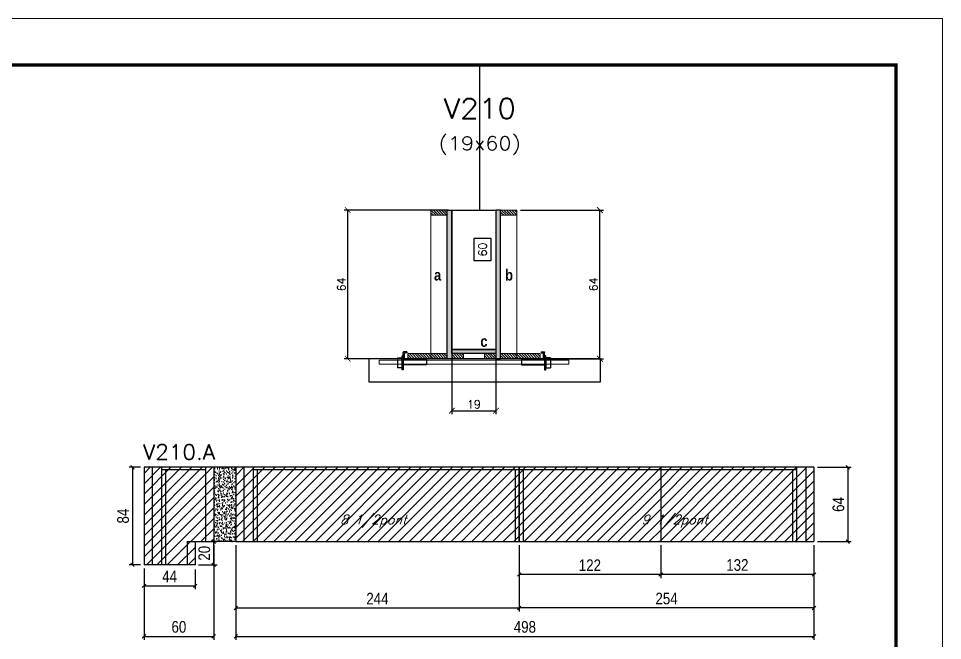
# Model space of a CAD drawing. Extents: x 137137 to 143418, y 10464 to 34486.
# Drawn here: x 137826 to 138622, y 31653 to 32189 of the extents above; entities that cross this region are included whole.
import ezdxf
from ezdxf.enums import TextEntityAlignment as Align

# ---------------------------------------------------------------- set-up
doc = ezdxf.new("R2010")
doc.units = 0
doc.linetypes.add('DASHED', pattern=[0.75, 0.5, -0.25])
doc.linetypes.add('HIDDEN', pattern=[0.375, 0.25, -0.125])
for name, color, linetype in [('barrote', 251, 'Continuous'), ('COTA', 241, 'Continuous'), ('Cota Seção (2x)', 4, 'Continuous'), ('detalhes', 4, 'Continuous'), ('Painéis', 200, 'Continuous'), ('presilha', 1, 'Continuous'), ('SARR_2.2x7', 40, 'Continuous'), ('SARR_3.5x7', 81, 'Continuous'), ('texto', 7, 'Continuous'), ('Texto de Titulo', 7, 'Continuous'), ('Texto Qtd Sarr', 242, 'Continuous')]:
    doc.layers.add(name, color=color, linetype=linetype)
for name, color, linetype, lineweight in [('CONCRETO', 251, 'Continuous', 25), ('Folhas', 255, 'Continuous', 9), ('Hachura', 251, 'Continuous', 9), ('Madeira', 126, 'Continuous', 18), ('SARRAFO DE PRESSAO', 251, 'DASHED', 9), ('SCO-___-LAJ', 2, 'Continuous', 0), ('Texto Seção', 7, 'Continuous', 15)]:
    doc.layers.add(name, color=color, linetype=linetype, lineweight=lineweight)
doc.styles.add('COTA TECNICA', font='techl___.ttf', dxfattribs={"height": 10})
doc.styles.add('REGUA-120', font='ROMANS.shx', dxfattribs={"height": 15})
doc.styles.add('Romans', font='romans.shx')
doc.styles.add('TECNICA', font='techb___.ttf', dxfattribs={"height": 10})
doc.dimstyles.new('Cota Seção (2x)', dxfattribs={"dimtxt": 7, "dimasz": 5, "dimexe": 3, "dimexo": 3, "dimgap": 2, "dimtad": 3, "dimdec": 1, "dimlfac": 0.5, "dimzin": 12, "dimdsep": 46, "dimtxsty": 'Romans', "dimblk": 'ARCHTICK', "dimcen": 0, "dimclrd": 4, "dimclre": 4, "dimclrt": 1, "dimadec": 1, "dimazin": 3, "dimtfac": 1, "dimtdec": 1, "dimtmove": 0, "dimatfit": 3, "dimldrblk": 'OBLIQUE', "dimfxl": 1, "dimtolj": 1, "dimtzin": 12, "dimarcsym": 0})
doc.dimstyles.new('Cota Seção interna', dxfattribs={"dimtxt": 7, "dimasz": 6, "dimexe": 0.18, "dimexo": 2, "dimgap": -4, "dimtad": 3, "dimdec": 1, "dimlfac": 0.5, "dimzin": 12, "dimdsep": 46, "dimtxsty": 'Romans', "dimblk": 'ARCHTICK', "dimcen": 0.09, "dimse1": 1, "dimse2": 1, "dimsd1": 1, "dimsd2": 1, "dimclrd": 180, "dimclre": 5, "dimclrt": 1, "dimadec": 0, "dimazin": 3, "dimtfac": 1, "dimtdec": 1, "dimtofl": 0, "dimtmove": 0, "dimatfit": 3, "dimldrblk": 'ARCHTICK', "dimfxl": 1, "dimtolj": 1, "dimtzin": 0, "dimarcsym": 0})
doc.dimstyles.new('PAINEL', dxfattribs={"dimtxt": 10, "dimasz": 3, "dimexe": 3, "dimexo": 3, "dimgap": 3, "dimtad": 1, "dimdec": 1, "dimzin": 12, "dimdsep": 46, "dimtxsty": 'COTA TECNICA', "dimblk1": 'OBLIQUE', "dimblk2": 'OBLIQUE', "dimsah": 1, "dimcen": 0.9, "dimclrd": 4, "dimclre": 4, "dimclrt": 240, "dimadec": 1, "dimazin": 3, "dimtfac": 1, "dimtdec": 1, "dimtmove": 0, "dimatfit": 3, "dimfxl": 1, "dimtolj": 1, "dimtzin": 12, "dimarcsym": 0})
pattern_1 = [(315, (161156.305, 23665.9822), (1.12253202, 1.12253202), [])]
pattern_2 = [(315, (161156.305, 23592.3822), (1.12253202, 1.12253202), [])]

# ---------------------------------------------------------------- blocks, each defined once
blk = doc.blocks.new('_Oblique')
at = {"color": 0, "linetype": 'ByBlock', "lineweight": -2}
blk.add_line((-0.5, -0.5), (0.5, 0.5), dxfattribs=at)
blk = doc.blocks.new('*D263')
at = {"layer": 'COTA', "color": 4, "linetype": 'ByBlock', "lineweight": -2, "transparency": 16777216}
for p, q in [((137981.59, 31738.13), (137997.59, 31738.13)), ((137994.59, 31718.13), (137994.59, 31738.13)), ((137981.59, 31718.13), (137997.59, 31718.13))]:
    blk.add_line(p, q, dxfattribs=at)
at = {"layer": 'Defpoints', "color": 0, "linetype": 'ByBlock', "transparency": 16777216}
for p in [(137978.59, 31738.13), (137994.59, 31738.13), (137978.59, 31718.13)]:
    blk.add_point(p, dxfattribs=at)
at = {"layer": 'COTA', "color": 4, "linetype": 'ByBlock', "lineweight": -2, "transparency": 16777216, "xscale": 3, "yscale": 3, "zscale": 3}
for p, rotation in [((137994.59, 31738.13), 90), ((137994.59, 31718.13), 270)]:
    blk.add_blockref('_Oblique', p, dxfattribs=dict(at, rotation=rotation))
at = {"layer": 'COTA', "color": 240, "linetype": 'ByBlock', "transparency": 16777216, "insert": (137986.49, 31728.13), "char_height": 10, "attachment_point": 5, "rotation": 90, "style": 'COTA TECNICA'}
blk.add_mtext('\\A1;20', dxfattribs=at)
blk = doc.blocks.new('*D75')
at = {"layer": 'COTA', "color": 4, "linetype": 'ByBlock', "lineweight": -2, "transparency": 16777216}
for p, q in [((138514.59, 31802.13), (138543.74, 31802.13)), ((138540.74, 31802.13), (138540.74, 31738.13)), ((138514.59, 31738.13), (138543.74, 31738.13))]:
    blk.add_line(p, q, dxfattribs=at)
at = {"layer": 'Defpoints', "color": 0, "linetype": 'ByBlock', "transparency": 16777216}
for p in [(138511.59, 31802.13), (138511.59, 31738.13), (138540.74, 31738.13)]:
    blk.add_point(p, dxfattribs=at)
at = {"layer": 'COTA', "color": 4, "linetype": 'ByBlock', "lineweight": -2, "transparency": 16777216, "xscale": 3, "yscale": 3, "zscale": 3}
for p, rotation in [((138540.74, 31802.13), 90), ((138540.74, 31738.13), 270)]:
    blk.add_blockref('_Oblique', p, dxfattribs=dict(at, rotation=rotation))
at = {"layer": 'COTA', "color": 240, "linetype": 'ByBlock', "transparency": 16777216, "insert": (138532.64, 31770.13), "char_height": 10, "attachment_point": 5, "rotation": 90, "style": 'COTA TECNICA'}
blk.add_mtext('\\A1;64', dxfattribs=at)
blk = doc.blocks.new('*D76')
at = {"layer": 'COTA', "color": 4, "linetype": 'ByBlock', "lineweight": -2, "transparency": 16777216}
for p, q in [((137931.59, 31802.13), (137921.66, 31802.13)), ((137924.66, 31802.13), (137924.66, 31718.13)), ((137931.59, 31718.13), (137921.66, 31718.13))]:
    blk.add_line(p, q, dxfattribs=at)
at = {"layer": 'Defpoints', "color": 0, "linetype": 'ByBlock', "transparency": 16777216}
for p in [(137934.59, 31802.13), (137924.66, 31718.13), (137934.59, 31718.13)]:
    blk.add_point(p, dxfattribs=at)
at = {"layer": 'COTA', "color": 4, "linetype": 'ByBlock', "lineweight": -2, "transparency": 16777216, "xscale": 3, "yscale": 3, "zscale": 3}
for p, rotation in [((137924.66, 31802.13), 90), ((137924.66, 31718.13), 270)]:
    blk.add_blockref('_Oblique', p, dxfattribs=dict(at, rotation=rotation))
at = {"layer": 'COTA', "color": 240, "linetype": 'ByBlock', "transparency": 16777216, "insert": (137916.56, 31760.13), "char_height": 10, "attachment_point": 5, "rotation": 90, "style": 'COTA TECNICA'}
blk.add_mtext('\\A1;84', dxfattribs=at)
blk = doc.blocks.new('*D77')
at = {"layer": 'COTA', "color": 4, "linetype": 'ByBlock', "lineweight": -2, "transparency": 16777216}
for p, q in [((137934.59, 31715.13), (137934.59, 31697.14)), ((137978.59, 31714.14), (137978.59, 31697.14)), ((137934.59, 31700.14), (137978.59, 31700.14))]:
    blk.add_line(p, q, dxfattribs=at)
at = {"layer": 'Defpoints', "color": 0, "linetype": 'ByBlock', "transparency": 16777216}
for p in [(137934.59, 31718.13), (137978.59, 31717.14), (137978.59, 31700.14)]:
    blk.add_point(p, dxfattribs=at)
at = {"layer": 'COTA', "color": 4, "linetype": 'ByBlock', "lineweight": -2, "transparency": 16777216, "xscale": 3, "yscale": 3, "zscale": 3, "rotation": 180}
blk.add_blockref('_Oblique', (137934.59, 31700.14), dxfattribs=at)
at = {"layer": 'COTA', "color": 4, "linetype": 'ByBlock', "lineweight": -2, "transparency": 16777216, "xscale": 3, "yscale": 3, "zscale": 3}
blk.add_blockref('_Oblique', (137978.59, 31700.14), dxfattribs=at)
at = {"layer": 'COTA', "color": 240, "linetype": 'ByBlock', "transparency": 16777216, "insert": (137956.59, 31708.22), "char_height": 10, "attachment_point": 5, "style": 'COTA TECNICA'}
blk.add_mtext('\\A1;44', dxfattribs=at)
blk = doc.blocks.new('*D264')
at = {"layer": 'COTA', "color": 4, "linetype": 'ByBlock', "lineweight": -2, "transparency": 16777216}
for p, q in [((137994.59, 31735.13), (137994.59, 31653.56)), ((137934.59, 31715.13), (137934.59, 31653.56)), ((137934.59, 31656.56), (137994.59, 31656.56))]:
    blk.add_line(p, q, dxfattribs=at)
at = {"layer": 'Defpoints', "color": 0, "linetype": 'ByBlock', "transparency": 16777216}
for p in [(137994.59, 31738.13), (137934.59, 31718.13), (137994.59, 31656.56)]:
    blk.add_point(p, dxfattribs=at)
at = {"layer": 'COTA', "color": 4, "linetype": 'ByBlock', "lineweight": -2, "transparency": 16777216, "xscale": 3, "yscale": 3, "zscale": 3, "rotation": 180}
blk.add_blockref('_Oblique', (137934.59, 31656.56), dxfattribs=at)
at = {"layer": 'COTA', "color": 4, "linetype": 'ByBlock', "lineweight": -2, "transparency": 16777216, "xscale": 3, "yscale": 3, "zscale": 3}
blk.add_blockref('_Oblique', (137994.59, 31656.56), dxfattribs=at)
at = {"layer": 'COTA', "color": 240, "linetype": 'ByBlock', "transparency": 16777216, "insert": (137964.59, 31664.67), "char_height": 10, "attachment_point": 5, "style": 'COTA TECNICA'}
blk.add_mtext('\\A1;60', dxfattribs=at)
blk = doc.blocks.new('*D265')
at = {"layer": 'COTA', "color": 4, "linetype": 'ByBlock', "lineweight": -2, "transparency": 16777216}
for p, q in [((138013.59, 31735.13), (138013.59, 31678)), ((138257.59, 31735.13), (138257.59, 31678)), ((138013.59, 31681), (138257.59, 31681))]:
    blk.add_line(p, q, dxfattribs=at)
at = {"layer": 'Defpoints', "color": 0, "linetype": 'ByBlock', "transparency": 16777216}
for p in [(138013.59, 31738.13), (138257.59, 31738.13), (138257.59, 31681)]:
    blk.add_point(p, dxfattribs=at)
at = {"layer": 'COTA', "color": 4, "linetype": 'ByBlock', "lineweight": -2, "transparency": 16777216, "xscale": 3, "yscale": 3, "zscale": 3, "rotation": 180}
blk.add_blockref('_Oblique', (138013.59, 31681), dxfattribs=at)
at = {"layer": 'COTA', "color": 4, "linetype": 'ByBlock', "lineweight": -2, "transparency": 16777216, "xscale": 3, "yscale": 3, "zscale": 3}
blk.add_blockref('_Oblique', (138257.59, 31681), dxfattribs=at)
at = {"layer": 'COTA', "color": 240, "linetype": 'ByBlock', "transparency": 16777216, "insert": (138135.59, 31689.07), "char_height": 10, "attachment_point": 5, "style": 'COTA TECNICA'}
blk.add_mtext('\\A1;244', dxfattribs=at)
blk = doc.blocks.new('*D266')
at = {"layer": 'COTA', "color": 4, "linetype": 'ByBlock', "lineweight": -2, "transparency": 16777216}
for p, q in [((138257.59, 31735.13), (138257.59, 31678)), ((138511.59, 31735.13), (138511.59, 31678)), ((138511.59, 31681), (138257.59, 31681))]:
    blk.add_line(p, q, dxfattribs=at)
at = {"layer": 'Defpoints', "color": 0, "linetype": 'ByBlock', "transparency": 16777216}
for p in [(138257.59, 31738.13), (138511.59, 31738.13), (138257.59, 31681)]:
    blk.add_point(p, dxfattribs=at)
at = {"layer": 'COTA', "color": 4, "linetype": 'ByBlock', "lineweight": -2, "transparency": 16777216, "xscale": 3, "yscale": 3, "zscale": 3, "rotation": 180}
blk.add_blockref('_Oblique', (138257.59, 31681), dxfattribs=at)
at = {"layer": 'COTA', "color": 4, "linetype": 'ByBlock', "lineweight": -2, "transparency": 16777216, "xscale": 3, "yscale": 3, "zscale": 3}
blk.add_blockref('_Oblique', (138511.59, 31681), dxfattribs=at)
at = {"layer": 'COTA', "color": 240, "linetype": 'ByBlock', "transparency": 16777216, "insert": (138384.59, 31689.11), "char_height": 10, "attachment_point": 5, "style": 'COTA TECNICA'}
blk.add_mtext('\\A1;254', dxfattribs=at)
blk = doc.blocks.new('*D267')
at = {"layer": 'COTA', "color": 4, "linetype": 'ByBlock', "lineweight": -2, "transparency": 16777216}
for p, q in [((138379.59, 31735.13), (138379.59, 31706.77)), ((138511.59, 31735.13), (138511.59, 31706.77)), ((138511.59, 31709.77), (138379.59, 31709.77))]:
    blk.add_line(p, q, dxfattribs=at)
at = {"layer": 'Defpoints', "color": 0, "linetype": 'ByBlock', "transparency": 16777216}
for p in [(138379.59, 31738.13), (138511.59, 31738.13), (138379.59, 31709.77)]:
    blk.add_point(p, dxfattribs=at)
at = {"layer": 'COTA', "color": 4, "linetype": 'ByBlock', "lineweight": -2, "transparency": 16777216, "xscale": 3, "yscale": 3, "zscale": 3, "rotation": 180}
blk.add_blockref('_Oblique', (138379.59, 31709.77), dxfattribs=at)
at = {"layer": 'COTA', "color": 4, "linetype": 'ByBlock', "lineweight": -2, "transparency": 16777216, "xscale": 3, "yscale": 3, "zscale": 3}
blk.add_blockref('_Oblique', (138511.59, 31709.77), dxfattribs=at)
at = {"layer": 'COTA', "color": 240, "linetype": 'ByBlock', "transparency": 16777216, "insert": (138445.59, 31717.99), "char_height": 10, "attachment_point": 5, "style": 'COTA TECNICA'}
blk.add_mtext('\\A1;132', dxfattribs=at)
blk = doc.blocks.new('*D268')
at = {"layer": 'COTA', "color": 4, "linetype": 'ByBlock', "lineweight": -2, "transparency": 16777216}
for p, q in [((138257.59, 31735.13), (138257.59, 31706.77)), ((138379.59, 31735.13), (138379.59, 31706.77)), ((138379.59, 31709.77), (138257.59, 31709.77))]:
    blk.add_line(p, q, dxfattribs=at)
at = {"layer": 'Defpoints', "color": 0, "linetype": 'ByBlock', "transparency": 16777216}
for p in [(138257.59, 31738.13), (138379.59, 31738.13), (138257.59, 31709.77)]:
    blk.add_point(p, dxfattribs=at)
at = {"layer": 'COTA', "color": 4, "linetype": 'ByBlock', "lineweight": -2, "transparency": 16777216, "xscale": 3, "yscale": 3, "zscale": 3, "rotation": 180}
blk.add_blockref('_Oblique', (138257.59, 31709.77), dxfattribs=at)
at = {"layer": 'COTA', "color": 4, "linetype": 'ByBlock', "lineweight": -2, "transparency": 16777216, "xscale": 3, "yscale": 3, "zscale": 3}
blk.add_blockref('_Oblique', (138379.59, 31709.77), dxfattribs=at)
at = {"layer": 'COTA', "color": 240, "linetype": 'ByBlock', "transparency": 16777216, "insert": (138318.59, 31717.82), "char_height": 10, "attachment_point": 5, "style": 'COTA TECNICA'}
blk.add_mtext('\\A1;122', dxfattribs=at)
blk = doc.blocks.new('_ArchTick')
at = {"color": 0, "linetype": 'ByBlock', "const_width": 0.15}
blk.add_lwpolyline([(-0.5, -0.5), (0.5, 0.5)], dxfattribs=at)
blk = doc.blocks.new('*D64')
at = {"layer": 'COTA', "color": 4, "lineweight": -2, "transparency": 16777216}
for p, q in [((138196.68, 32023.63), (138107.04, 32023.63)), ((138110.04, 31895.63), (138110.04, 32023.63)), ((138158.68, 31895.63), (138107.04, 31895.63))]:
    blk.add_line(p, q, dxfattribs=at)
at = {"layer": 'Defpoints', "color": 0, "transparency": 16777216}
for p in [(138110.04, 32023.63), (138199.68, 32023.63), (138161.68, 31895.63)]:
    blk.add_point(p, dxfattribs=at)
at = {"layer": 'COTA', "color": 4, "lineweight": -2, "transparency": 16777216, "xscale": 5, "yscale": 5, "zscale": 5}
for p, rotation in [((138110.04, 32023.63), 90), ((138110.04, 31895.63), 270)]:
    blk.add_blockref('_ArchTick', p, dxfattribs=dict(at, rotation=rotation))
at = {"layer": 'COTA', "color": 1, "transparency": 16777216, "insert": (138104.54, 31959.63), "char_height": 7, "attachment_point": 5, "rotation": 90, "style": 'Romans'}
blk.add_mtext('\\A1;64', dxfattribs=at)
blk = doc.blocks.new('*D65')
at = {"layer": 'COTA', "color": 4, "lineweight": -2, "transparency": 16777216}
for p, q in [((138258.68, 32023.63), (138330.16, 32023.63)), ((138327.16, 31895.63), (138327.16, 32023.63)), ((138278.68, 31895.63), (138330.16, 31895.63))]:
    blk.add_line(p, q, dxfattribs=at)
at = {"layer": 'Defpoints', "color": 0, "transparency": 16777216}
for p in [(138255.68, 32023.63), (138327.16, 32023.63), (138275.68, 31895.63)]:
    blk.add_point(p, dxfattribs=at)
at = {"layer": 'COTA', "color": 4, "lineweight": -2, "transparency": 16777216, "xscale": 5, "yscale": 5, "zscale": 5}
for p, rotation in [((138327.16, 32023.63), 90), ((138327.16, 31895.63), 270)]:
    blk.add_blockref('_ArchTick', p, dxfattribs=dict(at, rotation=rotation))
at = {"layer": 'COTA', "color": 1, "transparency": 16777216, "insert": (138321.66, 31959.63), "char_height": 7, "attachment_point": 5, "rotation": 90, "style": 'Romans'}
blk.add_mtext('\\A1;64', dxfattribs=at)
blk = doc.blocks.new('*D66')
at = {"layer": 'Cota Seção (2x)', "color": 180, "lineweight": -2, "transparency": 16777216}
for p, q in [((138233.68, 31999.13), (138218.68, 31999.13)), ((138218.68, 31999.13), (138218.68, 31980.13)), ((138233.68, 31980.13), (138233.68, 31999.13)), ((138218.68, 31980.13), (138233.68, 31980.13))]:
    blk.add_line(p, q, dxfattribs=at)
at = {"layer": 'Defpoints', "color": 0, "transparency": 16777216}
for p in [(138237.68, 32023.63), (138237.68, 32023.63), (138237.68, 31903.63)]:
    blk.add_point(p, dxfattribs=at)
at = {"layer": 'Cota Seção (2x)', "color": 1, "transparency": 16777216, "insert": (138226.18, 31989.63), "char_height": 7, "attachment_point": 5, "rotation": 90, "style": 'Romans'}
blk.add_mtext('\\A1;60', dxfattribs=at)
blk = doc.blocks.new('titulo1')
at = {"layer": 'Defpoints', "color": 252, "linetype": 'HIDDEN', "ltscale": 2}
blk.add_line((0, 0), (0, 125), dxfattribs=at)
at = {"layer": 'Defpoints', "style": 'Romans', "oblique": 15}
blk.add_attdef('FOLHA', text='', height=10, dxfattribs=at).set_placement((0, 15.58), align=Align.MIDDLE_CENTER)
at = {"layer": 'Texto Qtd Sarr', "color": 3, "style": 'Romans', "oblique": 15}
for tag, height, p in [('TITULO', 17, (0, 71.45)), ('SEÇÃO', 12, (0, 41.55))]:
    blk.add_attdef(tag, text='', height=height, dxfattribs=at).set_placement(p, align=Align.MIDDLE_CENTER)
blk = doc.blocks.new('PRESILHA METÁLICA 1')
at = {"layer": 'presilha'}
for p, q in [((0, 13), (6, 13)), ((0, 13), (0, 0)), ((6, 15.5), (7.5, 15.5)), ((6, -2.5), (6, 15.5)), ((6, 13), (6, 0)), ((7.5, 10.6), (7.5, 19.9)), ((7.5, 15.5), (7.5, -2.5)), ((12, 21), (8.6, 21)), ((9, 11.6), (9, 18.9)), ((12, 19.5), (9.6, 19.5)), ((12, 21), (12, 19.5)), ((6, 0), (0, 0)), ((37.5, 4.1), (7.5, 4.1)), ((37.5, 11), (9.6, 11)), ((37.5, 11), (37.5, 4.1)), ((7.5, -2.5), (6, -2.5))]:
    blk.add_line(p, q, dxfattribs=at)
for centre, radius, start, end in [((8.6, 19.9), 1.14, 90, 180), ((9.6, 18.9), 0.57, 90, 180), ((9.6, 11.6), 0.57, 180, 270)]:
    blk.add_arc(centre, radius, start, end, dxfattribs=at)
blk = doc.blocks.new('*D67')
at = {"layer": 'COTA', "color": 4, "lineweight": -2, "transparency": 16777216}
for p, q in [((138199.68, 31897.03), (138199.68, 31847.9)), ((138237.68, 31897.03), (138237.68, 31847.9)), ((138199.68, 31850.9), (138237.68, 31850.9))]:
    blk.add_line(p, q, dxfattribs=at)
at = {"layer": 'Defpoints', "color": 0, "transparency": 16777216}
for p in [(138199.68, 31900.03), (138237.68, 31900.03), (138237.68, 31850.9)]:
    blk.add_point(p, dxfattribs=at)
at = {"layer": 'COTA', "color": 4, "lineweight": -2, "transparency": 16777216, "xscale": 5, "yscale": 5, "zscale": 5, "rotation": 180}
blk.add_blockref('_ArchTick', (138199.68, 31850.9), dxfattribs=at)
at = {"layer": 'COTA', "color": 4, "lineweight": -2, "transparency": 16777216, "xscale": 5, "yscale": 5, "zscale": 5}
blk.add_blockref('_ArchTick', (138237.68, 31850.9), dxfattribs=at)
at = {"layer": 'COTA', "color": 1, "transparency": 16777216, "insert": (138218.68, 31856.4), "char_height": 7, "attachment_point": 5, "style": 'Romans'}
blk.add_mtext('\\A1;19', dxfattribs=at)
blk = doc.blocks.new('9999999999')
at = {"layer": 'Folhas'}
blk.add_lwpolyline([(98138.98, 34190.21), (99623.98, 34190.21), (99623.98, 35240.21), (98138.98, 35240.21)], close=True, dxfattribs=at)
at = {"layer": 'Folhas', "color": 30, "const_width": 3}
blk.add_lwpolyline([(98213.98, 34230.21), (99583.98, 34230.21), (99583.98, 35200.21), (98213.98, 35200.21)], close=True, dxfattribs=at)
blk = doc.blocks.new('*D6291')
at = {"layer": 'Defpoints', "color": 0, "ltscale": 25, "transparency": 16777216}
for p in [(138013.59, 31738.13), (138511.59, 31738.13), (138511.59, 31656.56)]:
    blk.add_point(p, dxfattribs=at)
at = {"layer": 'Painéis', "color": 4, "lineweight": -2, "ltscale": 25, "transparency": 16777216}
for p, q in [((138013.59, 31735.13), (138013.59, 31653.56)), ((138511.59, 31735.13), (138511.59, 31653.56)), ((138013.59, 31656.56), (138511.59, 31656.56))]:
    blk.add_line(p, q, dxfattribs=at)
at = {"layer": 'Painéis', "color": 4, "lineweight": -2, "ltscale": 25, "transparency": 16777216, "xscale": 3, "yscale": 3, "zscale": 3, "rotation": 180}
blk.add_blockref('_Oblique', (138013.59, 31656.56), dxfattribs=at)
at = {"layer": 'Painéis', "color": 4, "lineweight": -2, "ltscale": 25, "transparency": 16777216, "xscale": 3, "yscale": 3, "zscale": 3}
blk.add_blockref('_Oblique', (138511.59, 31656.56), dxfattribs=at)
at = {"layer": 'Painéis', "color": 240, "ltscale": 25, "transparency": 16777216, "insert": (138262.59, 31664.67), "char_height": 10, "attachment_point": 5, "style": 'COTA TECNICA'}
blk.add_mtext('\\A1;498', dxfattribs=at)

msp = doc.modelspace()

# ---------------------------------------------------------------- hatches: boundary and pattern name
at = {"layer": 'COTA', "linetype": 'ByBlock'}
h = msp.add_hatch(dxfattribs=at)
h.set_pattern_fill('AR-CONC', color=256, scale=0.03)
h.set_pattern_definition([(50, (4372.744, 449.1584), (5.46554007, -0.47817257), [0.5715, -6.2865]), (355, (4372.744, 449.1584), (-1.05730264, 5.73170536), [0.4572, -5.02921753]), (100.4514447, (4373.1993, 449.1186), (4.40823741, 5.25353256), [0.48570026, -5.34270734]), (46.1842, (4372.744, 450.6824), (8.13237123, -1.26126984), [0.85725, -9.42975]), (96.6355576, (4373.4216, 450.577), (7.122124, 7.42278374), [0.7285507, -8.01406824]), (351.184151, (4372.744, 450.682), (7.122124, 7.42278374), [0.685799, -7.54379196]), (21, (4373.506, 450.3014), (4.54843174, -3.06795595), [0.5715, -6.2865]), (326, (4373.506, 450.3014), (1.85406085, 5.52563898), [0.4572, -5.0292]), (71.451445, (4373.885, 450.046), (6.40249258, 2.45768307), [0.48570026, -5.34269813]), (37.5, (4372.7439, 449.1584), (0.092658098, 2.536651166), [0, -4.96824, 0, -5.1054, 0, -5.04825]), (7.5, (4372.744, 449.1584), (2.004589875, 3.005417245), [0, -2.91084, 0, -4.85394, 0, -1.92405]), (327.5, (4371.0446, 449.1584), (4.067717855, -0.17186232), [0, -1.905, 0, -5.9436, 0, -7.8867]), (317.5, (4370.2826, 449.1584), (4.44387544, 0.76279473), [0, -2.4765, 0, -3.94716, 0, -5.6007])])
h.paths.add_polyline_path([(138013.59, 31802.13), (137994.59, 31802.13), (137994.59, 31738.13), (138013.59, 31738.13)])
at = {"layer": 'Hachura'}
h = msp.add_hatch(dxfattribs=at)
h.set_pattern_fill('ANSI31', color=256, scale=0.5, angle=270, style=0)
h.set_pattern_definition([(315, (161156.305, 23715.9822), (1.12253202, 1.12253202), [])])
h.paths.add_polyline_path([(138195.68, 32019.23), (138195.68, 32023.63), (138181.68, 32023.63), (138181.68, 32019.23)])
h = msp.add_hatch(color=256, dxfattribs=at)
h.dxf.hatch_style = 1
h.paths.add_polyline_path([(138195.68, 32023.63), (138199.68, 32023.63), (138199.68, 31895.63), (138195.68, 31895.63)])
h = msp.add_hatch(color=256, dxfattribs=at)
h.dxf.hatch_style = 1
h.paths.add_polyline_path([(138241.68, 32023.63), (138237.68, 32023.63), (138237.68, 31895.63), (138241.68, 31895.63)])
h = msp.add_hatch(dxfattribs=at)
h.set_pattern_fill('ANSI31', color=256, scale=0.5, angle=270, style=0)
h.set_pattern_definition([(315, (161156.3147, 23715.9822), (1.12253202, 1.12253202), [])])
h.paths.add_polyline_path([(138241.68, 32019.23), (138241.68, 32023.63), (138255.68, 32023.63), (138255.68, 32019.23)])
h = msp.add_hatch(dxfattribs=at)
h.set_pattern_fill('ANSI31', color=256, scale=0.5, angle=270, style=0)
h.set_pattern_definition(pattern_1)
h.paths.add_polyline_path([(138161.68, 31895.63), (138161.68, 31900.03), (138181.68, 31900.03), (138181.68, 31895.63)])
h = msp.add_hatch(dxfattribs=at)
h.set_pattern_fill('ANSI31', color=256, scale=0.5, angle=270, style=0)
h.set_pattern_definition(pattern_2)
h.paths.add_polyline_path([(138195.68, 31895.63), (138195.68, 31900.03), (138181.68, 31900.03), (138181.68, 31895.63)])
h = msp.add_hatch(color=256, dxfattribs=at)
h.dxf.hatch_style = 1
h.paths.add_polyline_path([(138199.68, 31900.03), (138199.68, 31903.63), (138237.68, 31903.63), (138237.68, 31900.03)])
h = msp.add_hatch(dxfattribs=at)
h.set_pattern_fill('ANSI31', color=256, scale=0.5, angle=270, style=0)
h.set_pattern_definition(pattern_1)
h.paths.add_polyline_path([(138199.68, 31895.63), (138199.68, 31900.03), (138209.68, 31900.03), (138209.68, 31895.63)])
h = msp.add_hatch(dxfattribs=at)
h.set_pattern_fill('ANSI31', color=256, scale=0.5, angle=270, style=0)
h.set_pattern_definition(pattern_1)
h.paths.add_polyline_path([(138237.68, 31895.63), (138237.68, 31900.03), (138227.68, 31900.03), (138227.68, 31895.63)])
h = msp.add_hatch(dxfattribs=at)
h.set_pattern_fill('ANSI31', color=256, scale=0.5, angle=270, style=0)
h.set_pattern_definition(pattern_2)
h.paths.add_polyline_path([(138241.68, 31895.63), (138241.68, 31900.03), (138255.68, 31900.03), (138255.68, 31895.63)])
h = msp.add_hatch(dxfattribs=at)
h.set_pattern_fill('ANSI31', color=256, scale=0.5, angle=270, style=0)
h.set_pattern_definition(pattern_1)
h.paths.add_polyline_path([(138275.68, 31895.63), (138275.68, 31900.03), (138255.68, 31900.03), (138255.68, 31895.63)])
at = {"layer": 'Hachura', "linetype": 'ByBlock'}
h = msp.add_hatch(dxfattribs=at)
h.set_pattern_fill('ANSI31', color=256, scale=2)
h.paths.add_polyline_path([(137934.59, 31802.13), (137934.59, 31718.13), (137978.59, 31718.13), (137978.59, 31738.13), (137994.59, 31738.13), (137994.59, 31802.13)])
h = msp.add_hatch(dxfattribs=at)
h.set_pattern_fill('ANSI31', color=256, scale=2)
h.paths.add_polyline_path([(138257.59, 31802.13), (138013.59, 31802.13), (138013.59, 31738.13), (138158.59, 31738.13), (138257.59, 31738.13)])
h.paths.add_polyline_path([(138095.75, 31747.8), (138163.37, 31747.8), (138168.87, 31763.77), (138101.25, 31763.77)], flags=24)
h = msp.add_hatch(dxfattribs=at)
h.set_pattern_fill('ANSI31', color=256, scale=2)
h.paths.add_polyline_path([(138379.59, 31802.13), (138257.59, 31802.13), (138257.59, 31738.13), (138379.59, 31738.13)])
h = msp.add_hatch(dxfattribs=at)
h.set_pattern_fill('ANSI31', color=256, scale=2)
h.paths.add_polyline_path([(138511.59, 31802.13), (138379.59, 31802.13), (138379.59, 31738.13), (138511.59, 31738.13)])

# ---------------------------------------------------------------- linework, layer by layer
at = {"layer": 'barrote'}
msp.add_lwpolyline([(138128.23, 31875.63), (138327.81, 31875.63), (138327.81, 31895.63), (138128.23, 31895.63)], close=True, dxfattribs=at)
at = {"layer": 'CONCRETO'}
msp.add_lwpolyline([(138199.68, 32023.63), (138199.68, 32023.63), (138199.68, 32023.63), (138199.68, 32023.63), (138237.68, 32023.63), (138237.68, 32023.63), (138237.68, 32023.63), (138237.68, 31903.63), (138199.68, 31903.63), (138199.68, 32023.63)], close=True, dxfattribs=at)
at = {"layer": 'COTA', "linetype": 'ByBlock'}
for p, q in [((138013.59, 31802.13), (137994.59, 31802.13)), ((138013.59, 31738.13), (137994.59, 31738.13))]:
    msp.add_line(p, q, dxfattribs=at)
at = {"layer": 'Madeira'}
for points in [[(138195.68, 32019.23), (138195.68, 32023.63), (138181.68, 32023.63), (138181.68, 32019.23)], [(138195.68, 32023.63), (138181.68, 32023.63), (138181.68, 31895.63), (138195.68, 31895.63)], [(138241.68, 32019.23), (138241.68, 32023.63), (138255.68, 32023.63), (138255.68, 32019.23)], [(138241.68, 32023.63), (138255.68, 32023.63), (138255.68, 31895.63), (138241.68, 31895.63)], [(138161.68, 31895.63), (138161.68, 31900.03), (138181.68, 31900.03), (138181.68, 31895.63)], [(138195.68, 31895.63), (138195.68, 31900.03), (138181.68, 31900.03), (138181.68, 31895.63)], [(138199.68, 31895.63), (138199.68, 31900.03), (138209.68, 31900.03), (138209.68, 31895.63)], [(138237.68, 31895.63), (138237.68, 31900.03), (138227.68, 31900.03), (138227.68, 31895.63)], [(138241.68, 31895.63), (138241.68, 31900.03), (138255.68, 31900.03), (138255.68, 31895.63)], [(138275.68, 31895.63), (138275.68, 31900.03), (138255.68, 31900.03), (138255.68, 31895.63)]]:
    msp.add_lwpolyline(points, close=True, dxfattribs=at)
at = {"layer": 'Painéis', "linetype": 'ByBlock'}
for p, q in [((137934.59, 31802.13), (137934.59, 31718.13)), ((137994.59, 31802.13), (137934.59, 31802.13)), ((137994.59, 31802.13), (137994.59, 31738.13)), ((138511.59, 31802.13), (138013.59, 31802.13)), ((138013.59, 31802.13), (138013.59, 31738.13)), ((138257.59, 31738.13), (138257.59, 31802.13)), ((138257.59, 31802.13), (138257.59, 31738.13)), ((138379.59, 31802.13), (138379.59, 31738.13)), ((138511.59, 31802.13), (138511.59, 31738.13)), ((138003.02, 31780.13), (138002.87, 31780.13)), ((137978.59, 31738.13), (137978.59, 31718.13)), ((137978.59, 31738.13), (137994.59, 31738.13)), ((138013.59, 31738.13), (138511.59, 31738.13)), ((137978.59, 31718.13), (137934.59, 31718.13))]:
    msp.add_line(p, q, dxfattribs=at)
at = {"layer": 'Painéis'}
for points in [[(138195.68, 32023.63), (138199.68, 32023.63), (138199.68, 31895.63), (138195.68, 31895.63)], [(138241.68, 32023.63), (138237.68, 32023.63), (138237.68, 31895.63), (138241.68, 31895.63)], [(138199.68, 31900.03), (138199.68, 31903.63), (138237.68, 31903.63), (138237.68, 31900.03)]]:
    msp.add_lwpolyline(points, close=True, dxfattribs=at)
at = {"layer": 'SARR_2.2x7', "linetype": 'Continuous'}
for p, q in [((137941.59, 31802.13), (137941.59, 31718.13)), ((137987.59, 31799.93), (137949.59, 31799.93)), ((137987.59, 31802.13), (137987.59, 31738.13)), ((138020.59, 31802.13), (138020.59, 31738.13)), ((138257.59, 31799.93), (138028.59, 31799.93)), ((138496.59, 31799.93), (138257.59, 31799.93)), ((138504.59, 31802.13), (138504.59, 31738.13)), ((137971.59, 31738.13), (137978.59, 31738.13)), ((137971.59, 31738.13), (137971.59, 31718.13))]:
    msp.add_line(p, q, dxfattribs=at)
at = {"layer": 'SARR_3.5x7'}
for p, q in [((137949.59, 31802.13), (137949.59, 31718.13)), ((137953.09, 31799.93), (137953.09, 31718.13)), ((138028.59, 31802.13), (138028.59, 31738.13)), ((138032.09, 31799.93), (138032.09, 31738.13)), ((138254.09, 31799.93), (138254.09, 31738.13)), ((138261.09, 31799.93), (138261.09, 31738.13)), ((138493.09, 31799.93), (138493.09, 31738.13)), ((138496.59, 31802.13), (138496.59, 31738.13))]:
    msp.add_line(p, q, dxfattribs=at)
at = {"layer": 'SCO-___-LAJ', "color": 1}
msp.add_lwpolyline([(138137.23, 31894.29), (138300.5, 31894.29), (138300.5, 31891.09), (138137.23, 31891.09)], close=True, dxfattribs=at)

# ---------------------------------------------------------------- block references
at = {"layer": 'presilha', "yscale": 0.6666666666666666, "zscale": 0.6666666666666666}
for p, xscale in [((138152.82, 31887.66), 0.6666666666666666), ((138284.55, 31887.66), -0.6666666666666666)]:
    msp.add_blockref('PRESILHA METÁLICA 1', p, dxfattribs=dict(at, xscale=xscale))
at = {"layer": 'SARRAFO DE PRESSAO', "color": 6, "linetype": 'ByBlock'}
msp.add_blockref('9999999999', (38998.31, -3051.58), dxfattribs=at)
at = {"layer": 'Texto Seção'}
ref = msp.add_blockref('titulo1', (138223.68, 32023.63), dxfattribs=at)
ref.add_attrib('TITULO', 'V210', dxfattribs={"layer": 'Texto de Titulo', "color": 7, "height": 17, "style": 'Romans', "width": 1.1}).set_placement((138223.68, 32111.13), align=Align.MIDDLE_CENTER)
ref.add_attrib('SEÇÃO', '(19x60)', dxfattribs={"layer": 'Texto de Titulo', "color": 7, "height": 12, "style": 'Romans', "width": 1.1}).set_placement((138223.68, 32081.13), align=Align.MIDDLE_CENTER)

# ---------------------------------------------------------------- texts
at = {"layer": 'detalhes', "style": 'TECNICA'}
for s, p in [('a', (138184.38, 31962.96)), ('b', (138245.62, 31962.95)), ('c', (138224.29, 31905.86))]:
    msp.add_text(s, height=9.6, dxfattribs=at).set_placement(p)
at = {"layer": 'texto', "color": 2, "char_height": 8, "attachment_point": 5, "style": 'Romans'}
for s, insert in [('{\\Q19;\\C256;8 1/2pont}', (138132.12, 31755.78)), ('{\\Q19;\\C256;9 1/2pont}', (138391.65, 31755.78))]:
    msp.add_mtext(s, dxfattribs=dict(at, insert=insert))
at = {"layer": 'Texto Seção', "style": 'REGUA-120', "width": 1.05}
msp.add_text('V210.A', height=13, dxfattribs=at).set_placement((137933.72, 31808.75))

# ---------------------------------------------------------------- dimensions: what is measured, and where the dimension line sits
at = {"layer": 'COTA'}
for base, p1, p2, picture, middle in [((138110.04, 32023.63), (138161.68, 31895.63), (138199.68, 32023.63), '*D64', (138104.54, 31959.63)), ((138327.16, 32023.63), (138275.68, 31895.63), (138255.68, 32023.63), '*D65', (138321.66, 31959.63))]:
    dim = msp.add_linear_dim(base=base, p1=p1, p2=p2, angle=90, dimstyle='Cota Seção (2x)', dxfattribs=at)
    dim.commit()
    dim.dimension.update_dxf_attribs({"geometry": picture, "text_midpoint": middle})
dim = msp.add_linear_dim(base=(138237.68, 31850.9), p1=(138199.68, 31900.03), p2=(138237.68, 31900.03), dimstyle='Cota Seção (2x)', dxfattribs=at)
dim.commit()
dim.dimension.update_dxf_attribs({"geometry": '*D67', "text_midpoint": (138218.68, 31856.4)})
at = {"layer": 'COTA', "linetype": 'ByBlock'}
for base, p1, p2, picture, middle in [((137924.66, 31718.13), (137934.59, 31802.13), (137934.59, 31718.13), '*D76', (137916.56, 31760.13)), ((138540.74, 31738.13), (138511.59, 31802.13), (138511.59, 31738.13), '*D75', (138532.64, 31770.13))]:
    dim = msp.add_linear_dim(base=base, p1=p1, p2=p2, angle=90, dimstyle='PAINEL', dxfattribs=at)
    dim.commit()
    dim.dimension.update_dxf_attribs({"geometry": picture, "text_midpoint": middle})
dim = msp.add_linear_dim(base=(137994.59, 31738.13), p1=(137978.59, 31718.13), p2=(137978.59, 31738.13), angle=90, dimstyle='PAINEL', dxfattribs=at)
dim.commit()
dim.dimension.update_dxf_attribs({"geometry": '*D263', "text_midpoint": (137994.59, 31728.13), "dimtype": 160})
for base, p1, p2, picture, middle in [((137994.59, 31656.56), (137934.59, 31718.13), (137994.59, 31738.13), '*D264', (137964.59, 31664.67)), ((138257.59, 31681), (138013.59, 31738.13), (138257.59, 31738.13), '*D265', (138135.59, 31689.07)), ((138257.59, 31681), (138511.59, 31738.13), (138257.59, 31738.13), '*D266', (138384.59, 31689.11)), ((138257.59, 31709.77), (138379.59, 31738.13), (138257.59, 31738.13), '*D268', (138318.59, 31717.82)), ((138379.59, 31709.77), (138511.59, 31738.13), (138379.59, 31738.13), '*D267', (138445.59, 31717.99)), ((137978.59, 31700.14), (137934.59, 31718.13), (137978.59, 31717.14), '*D77', (137956.59, 31708.22))]:
    dim = msp.add_linear_dim(base=base, p1=p1, p2=p2, dimstyle='PAINEL', dxfattribs=at)
    dim.commit()
    dim.dimension.update_dxf_attribs({"geometry": picture, "text_midpoint": middle})
at = {"layer": 'Cota Seção (2x)'}
dim = msp.add_linear_dim(base=(138237.68, 32023.63), p1=(138237.68, 31903.63), p2=(138237.68, 32023.63), angle=90, dimstyle='Cota Seção interna', dxfattribs=at)
dim.commit()
dim.dimension.update_dxf_attribs({"geometry": '*D66', "text_midpoint": (138237.68, 31989.63), "dimtype": 160})
at = {"layer": 'Painéis', "ltscale": 25}
dim = msp.add_linear_dim(base=(138511.59, 31656.56), p1=(138013.59, 31738.13), p2=(138511.59, 31738.13), dimstyle='PAINEL', dxfattribs=at)
dim.commit()
dim.dimension.update_dxf_attribs({"geometry": '*D6291', "text_midpoint": (138262.59, 31664.67)})

doc.saveas('drawing.dxf')
